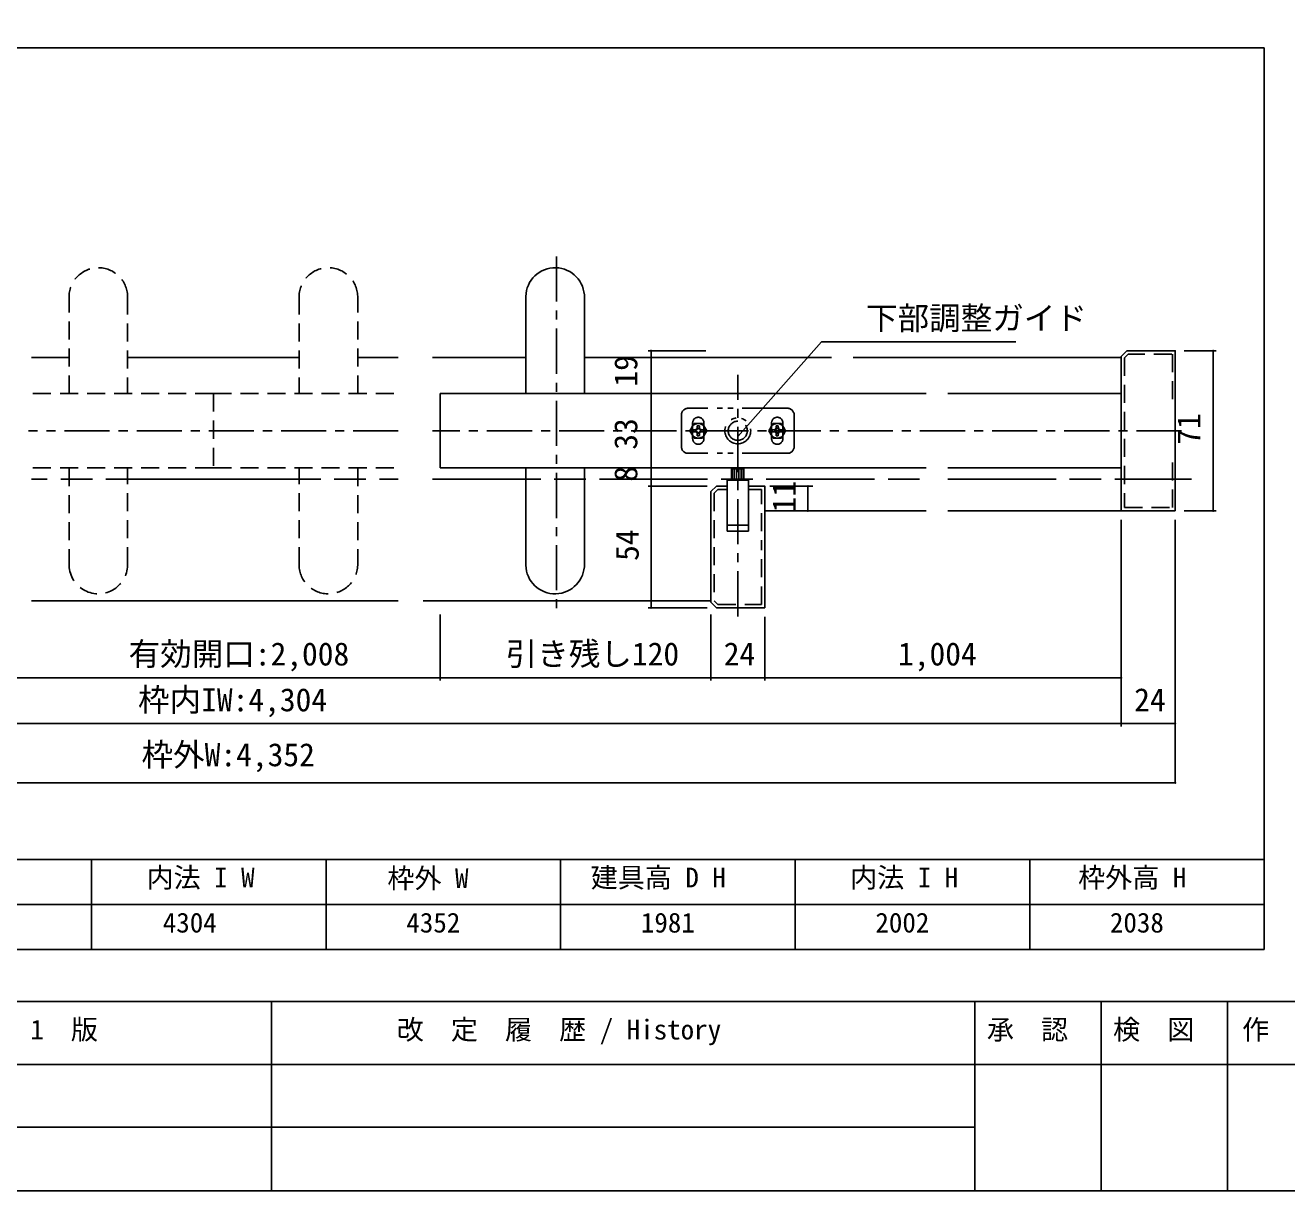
# Model space of a CAD drawing. Units: millimetres, scale not verified. Extents: x -800 to 800, y -554 to 554.
# Drawn here: x -397 to 162, y -554 to -37 of the extents above; entities that cross this region are included whole.
import ezdxf
from ezdxf.enums import TextEntityAlignment as Align

# ---------------------------------------------------------------- set-up
doc = ezdxf.new("R2010")
doc.units = ezdxf.units.MM
doc.header["$LTSCALE"] = 4
for name, pattern in [('CHAIN', [18.5, 12, -1.5, 3.5, -1.5]), ('CHAIN1', [8, 5, -1, 1, -1]), ('DOUBLE_CHAIN1', [8.8, 5, -1, 0.6, -0.6, 0.6, -1]), ('USER9', [3, 2, -1])]:
    doc.linetypes.add(name, pattern=pattern)
for name, color, linetype, lineweight in [('1-0', 7, 'Continuous', 25), ('1-4_0', 7, 'Continuous', 25), ('2-0', 7, 'Continuous', 25)]:
    doc.layers.add(name, color=color, linetype=linetype, lineweight=lineweight)
doc.styles.add('ＭＳ ゴシック', font='')
doc.styles.get('ＭＳ ゴシック').set_extended_font_data('MS Gothic')

msp = doc.modelspace()

# ---------------------------------------------------------------- linework, layer by layer
at = {"layer": '1-0'}
for p, q in [((152, -47), (-780, -47)), ((152, -47), (-780, -47)), ((152, -407), (152, -47)), ((152, -407), (-780, -407)), ((-288.268, -469.844), (-288.268, -553.844)), ((23.732, -469.844), (23.732, -553.844)), ((79.732, -469.844), (79.732, -553.844)), ((135.732, -469.844), (135.732, -553.844)), ((23.732, -525.844), (-476.268, -525.844))]:
    msp.add_line(p, q, dxfattribs=at)
at = {"layer": '1-4_0'}
for p, q in [((152, -47), (-780, -47)), ((152, -47), (-780, -47)), ((152, -47), (-780, -47)), ((152, -47), (-780, -47)), ((152, -407), (152, -47)), ((152, -407), (152, -47)), ((152, -407), (-780, -407)), ((152, -407), (-780, -407)), ((152, -407), (-780, -407)), ((-368, -407), (-368, -447)), ((-264, -407), (-264, -447)), ((-160, -407), (-160, -447)), ((-56, -407), (-56, -447)), ((48, -407), (48, -447)), ((152, -407), (152, -447)), ((152, -427), (-780, -427)), ((152, -447), (-780, -447)), ((800, -470), (-800, -470)), ((800, -498), (-476, -498))]:
    msp.add_line(p, q, dxfattribs=at)
msp.add_lwpolyline([(-800, -554), (800, -554), (800, 554), (-800, 554)], close=True, dxfattribs=at)
at = {"layer": '2-0', "linetype": 'CHAIN1'}
for p, q in [((-161.842, -139.579), (-161.842, -299.332)), ((-81.457, -299.211), (-81.457, -192.117)), ((-232.001, -216.89), (-396.018, -216.89)), ((115.316, -216.89), (-216.828, -216.89))]:
    msp.add_line(p, q, dxfattribs=at)
at = {"layer": '2-0', "linetype": 'USER9'}
for p, q in [((-378.009, -200.39), (-378.009, -157.89)), ((-352.009, -157.275), (-352.009, -200.39)), ((-276.009, -157.275), (-276.009, -200.39)), ((-250.009, -200.39), (-250.009, -157.89)), ((111.371, -202.89), (111.371, -182.89)), ((-314.009, -200.39), (-394.294, -200.39)), ((-314.009, -200.39), (-232.001, -200.39)), ((-314.009, -233.39), (-394.294, -233.39)), ((-378.009, -233.39), (-378.009, -275.891)), ((-352.009, -276.506), (-352.009, -233.39)), ((-276.009, -276.506), (-276.009, -233.39)), ((-250.009, -233.39), (-250.009, -275.891)), ((111.371, -250.89), (111.371, -230.89))]:
    msp.add_line(p, q, dxfattribs=at)
at = {"layer": '2-0'}
for p, q in [((-175.457, -157.275), (-175.457, -200.39)), ((-149.457, -200.39), (-149.457, -157.89)), ((-81.457, -219.455), (-44.374, -177.489)), ((41.795, -177.489), (-44.374, -177.489)), ((-378.009, -184.39), (-394.582, -184.39)), ((-352.009, -184.39), (-276.009, -184.39)), ((-250.009, -184.39), (-232.001, -184.39)), ((-216.828, -184.39), (-175.457, -184.39)), ((-149.457, -184.39), (-39.945, -184.39)), ((-95.582, -181.39), (-121.174, -181.39)), ((-95.582, -184.39), (-121.174, -184.39)), ((-119.924, -200.39), (-119.924, -181.39)), ((-30.33, -184.39), (88.563, -184.39)), ((88.563, -183.89), (91.063, -181.39)), ((116.563, -181.39), (130.629, -181.39)), ((129.379, -252.39), (129.379, -181.39)), ((-213.457, -200.39), (2.065, -200.39)), ((-213.457, -200.39), (-213.457, -233.39)), ((-94.957, -200.39), (-121.174, -200.39)), ((-95.582, -200.39), (-121.174, -200.39)), ((-119.924, -233.39), (-119.924, -200.39)), ((11.681, -200.39), (88.563, -200.39)), ((88.563, -228.39), (88.563, -205.39)), ((-213.457, -233.39), (2.065, -233.39)), ((-175.457, -276.506), (-175.457, -233.39)), ((-149.457, -233.39), (-149.457, -275.891)), ((-94.957, -233.39), (-121.174, -233.39)), ((-94.957, -233.39), (-121.174, -233.39)), ((-119.924, -241.39), (-119.924, -233.39)), ((-84.005, -238.393), (-84.005, -233.719)), ((-83.005, -238.393), (-83.005, -233.719)), ((-82.005, -238.393), (-82.005, -233.719)), ((-81.005, -238.393), (-81.005, -233.719)), ((-80.005, -238.393), (-80.005, -233.719)), ((-79.005, -238.393), (-79.005, -233.719)), ((11.681, -233.39), (88.563, -233.39)), ((-86.207, -238.76), (-86.207, -258.76)), ((-86.207, -238.76), (-76.707, -238.76)), ((-76.707, -258.76), (-76.707, -238.76)), ((-94.957, -241.39), (-121.174, -241.39)), ((-94.957, -241.39), (-121.174, -241.39)), ((-119.924, -295.39), (-119.924, -241.39)), ((-93.457, -243.89), (-90.957, -241.39)), ((-93.457, -243.89), (-93.457, -292.89)), ((-86.207, -241.39), (-90.957, -241.39)), ((-86.207, -241.39), (-90.957, -241.39)), ((-86.207, -241.39), (-90.957, -241.39)), ((-86.207, -241.39), (-86.207, -261.39)), ((-69.457, -241.39), (-76.707, -241.39)), ((-76.707, -261.39), (-76.707, -241.39)), ((-67.234, -241.39), (-48.152, -241.39)), ((-50.375, -241.39), (-50.375, -252.39)), ((-69.457, -252.39), (2.065, -252.39)), ((11.681, -252.39), (88.563, -252.39)), ((88.563, -256.39), (88.563, -327.697)), ((88.563, -256.39), (88.563, -348.023)), ((88.563, -256.39), (88.563, -348.023)), ((112.563, -256.39), (112.563, -348.023)), ((112.563, -256.39), (112.563, -373.221)), ((116.563, -252.39), (130.629, -252.39)), ((-76.707, -258.76), (-86.207, -258.76)), ((-76.707, -261.39), (-86.207, -261.39)), ((-232.001, -292.39), (-394.582, -292.39)), ((-220.908, -292.39), (-93.457, -292.39)), ((-94.957, -295.39), (-121.174, -295.39)), ((-93.457, -292.89), (-90.957, -295.39)), ((-90.957, -295.39), (-69.457, -295.39)), ((-213.457, -298.39), (-213.457, -327.697)), ((-93.457, -298.39), (-93.457, -327.697)), ((-93.457, -298.39), (-93.457, -327.697)), ((-69.457, -299.39), (-69.457, -327.697)), ((-69.457, -299.39), (-69.457, -327.697)), ((-514.561, -326.447), (-310.009, -326.447)), ((-93.457, -326.447), (-310.009, -326.447)), ((-93.457, -326.447), (-69.457, -326.447)), ((-69.457, -326.447), (88.563, -326.447)), ((-310.009, -346.773), (-711.034, -346.773)), ((-310.009, -346.773), (88.563, -346.773)), ((112.563, -346.773), (88.563, -346.773)), ((-301.501, -373.064), (-735.034, -373.064)), ((-301.501, -373.064), (112.563, -373.064))]:
    msp.add_line(p, q, dxfattribs=at)
at = {"layer": '2-0', "linetype": 'DOUBLE_CHAIN1'}
for p, q in [((-59.457, -206.89), (-103.458, -206.89)), ((-106.458, -209.89), (-106.458, -223.89)), ((-56.457, -223.89), (-56.457, -209.89)), ((-101.458, -213.39), (-101.458, -220.39)), ((-99.86, -216.567), (-100.062, -216.366)), ((-99.482, -215.786), (-99.281, -215.987)), ((-99.281, -217.793), (-99.482, -217.995)), ((-98.634, -215.987), (-98.45, -216.383)), ((-98.433, -217.995), (-98.634, -217.793)), ((-98.055, -216.567), (-97.853, -216.366)), ((-98.055, -217.213), (-97.853, -217.415)), ((-96.457, -220.39), (-96.457, -213.39)), ((-66.457, -213.39), (-66.457, -220.39)), ((-64.86, -217.213), (-65.062, -217.415)), ((-64.86, -216.567), (-64.465, -216.383)), ((-64.28, -215.987), (-64.482, -215.786)), ((-64.482, -217.995), (-64.28, -217.793)), ((-63.433, -215.786), (-63.634, -215.987)), ((-62.853, -216.366), (-63.054, -216.567)), ((-63.054, -217.213), (-62.853, -217.415)), ((-61.457, -220.39), (-61.457, -213.39)), ((-59.457, -226.89), (-103.458, -226.89))]:
    msp.add_line(p, q, dxfattribs=at)
at = {"layer": '2-0', "linetype": 'CHAIN'}
for p, q in [((-313.637, -238.393), (-394.582, -238.393)), ((-314.381, -238.393), (-232.001, -238.393)), ((-216.828, -238.393), (2.065, -238.393)), ((11.681, -238.393), (119.739, -238.393))]:
    msp.add_line(p, q, dxfattribs=at)
at = {"layer": '2-0'}
for points in [[(88.563, -183.89), (88.563, -252.39), (112.563, -252.39)], [(112.563, -252.39), (112.563, -181.39), (91.063, -181.39)], [(-84.174, -238.76), (-84.174, -233.719), (-78.741, -233.719), (-78.741, -238.76)], [(-69.457, -295.39), (-69.457, -241.39), (-76.707, -241.39)]]:
    msp.add_lwpolyline(points, dxfattribs=at)
at = {"layer": '2-0', "linetype": 'USER9'}
for points in [[(111.063, -182.89), (91.685, -182.89), (90.063, -184.512), (90.063, -250.89), (111.063, -250.89)], [(-314.009, -200.39), (-314.009, -233.39), (-232.001, -233.39)], [(-86.207, -242.89), (-90.336, -242.89), (-91.957, -244.512), (-91.957, -292.269), (-90.336, -293.89), (-70.957, -293.89), (-70.957, -265.39)], [(-70.957, -261.39), (-70.957, -242.89), (-76.707, -242.89)]]:
    msp.add_lwpolyline(points, dxfattribs=at)
at = {"layer": '2-0', "linetype": 'DOUBLE_CHAIN1'}
for points in [[(-100.828, -220.129), (-97.088, -220.129), (-95.217, -216.89), (-97.088, -213.651), (-100.828, -213.651), (-102.698, -216.89)], [(-99.465, -216.383), (-99.281, -215.987), (-99.285, -215.821), (-99.422, -214.726), (-99.482, -215.786), (-99.667, -216.181)], [(-98.493, -219.055), (-98.433, -217.995), (-98.248, -217.599), (-98.45, -217.398), (-98.634, -217.793), (-98.63, -217.959)], [(-97.888, -216.563), (-96.791, -216.426), (-97.853, -216.366), (-98.248, -216.181), (-98.45, -216.383), (-98.055, -216.567)], [(-60.217, -216.89), (-62.087, -213.651), (-65.827, -213.651), (-67.697, -216.89), (-65.827, -220.129), (-62.087, -220.129)], [(-64.465, -217.398), (-64.86, -217.213), (-65.026, -217.217), (-66.124, -217.355), (-65.062, -217.415), (-64.666, -217.599)], [(-64.28, -215.987), (-64.284, -215.821), (-64.422, -214.726), (-64.482, -215.786), (-64.666, -216.181), (-64.465, -216.383)], [(-61.791, -216.426), (-62.853, -216.366), (-63.248, -216.181), (-63.45, -216.383), (-63.054, -216.567), (-62.888, -216.563)]]:
    msp.add_lwpolyline(points, close=True, dxfattribs=at)
for points in [[(-99.465, -216.383), (-99.86, -216.567), (-100.027, -216.563), (-101.124, -216.426), (-100.062, -216.366), (-99.667, -216.181)], [(-99.422, -219.055), (-99.482, -217.995), (-99.667, -217.599), (-100.062, -217.415), (-101.124, -217.355), (-100.027, -217.217), (-99.86, -217.213), (-100.062, -217.415)], [(-99.86, -217.213), (-99.465, -217.398), (-99.667, -217.599)], [(-99.465, -217.398), (-99.281, -217.793), (-99.285, -217.959), (-99.422, -219.055)], [(-98.248, -216.181), (-98.433, -215.786), (-98.493, -214.726), (-98.63, -215.821), (-98.634, -215.987), (-98.433, -215.786)], [(-98.45, -217.398), (-98.055, -217.213), (-97.888, -217.217), (-96.791, -217.355), (-97.853, -217.415), (-98.248, -217.599)], [(-64.666, -216.181), (-65.062, -216.366), (-66.124, -216.426), (-65.026, -216.563), (-64.86, -216.567), (-65.062, -216.366)], [(-64.465, -217.398), (-64.28, -217.793), (-64.284, -217.959), (-64.422, -219.055), (-64.482, -217.995), (-64.666, -217.599)], [(-63.45, -216.383), (-63.634, -215.987), (-63.63, -215.821), (-63.493, -214.726), (-63.433, -215.786), (-63.248, -216.181)], [(-61.791, -217.355), (-62.853, -217.415), (-63.248, -217.599), (-63.433, -217.995), (-63.493, -219.055), (-63.63, -217.959), (-63.634, -217.793), (-63.433, -217.995)], [(-63.634, -217.793), (-63.45, -217.398), (-63.248, -217.599)], [(-63.45, -217.398), (-63.054, -217.213), (-62.888, -217.217), (-61.791, -217.355)]]:
    msp.add_lwpolyline(points, dxfattribs=at)
for radius in [5.75, 4.25]:
    msp.add_circle((-81.457, -216.89), radius, dxfattribs=at)
at = {"layer": '2-0', "linetype": 'USER9'}
for centre, start, end in [((-365.009, -157.583), 1.35522, 181.35522), ((-263.009, -157.583), 358.64478, 178.64478), ((-365.009, -276.198), 178.64478, 358.64478), ((-263.009, -276.198), 181.35522, 1.35522)]:
    msp.add_arc(centre, 13.004, start, end, dxfattribs=at)
at = {"layer": '2-0'}
for centre, radius, start, end in [((-162.457, -157.583), 13.004, 358.64478, 178.64478), ((-119.924, -181.39), 0.156, 90, 270), ((-119.924, -181.39), 0.156, 270, 90), ((129.379, -181.39), 0.156, 90, 270), ((129.379, -181.39), 0.156, 270, 90), ((-119.924, -200.39), 0.156, 90, 270), ((-119.924, -200.39), 0.156, 90, 270), ((-119.924, -200.39), 0.156, 270, 90), ((-119.924, -200.39), 0.156, 270, 90), ((-119.924, -233.39), 0.156, 90, 270), ((-119.924, -233.39), 0.156, 90, 270), ((-119.924, -233.39), 0.156, 270, 90), ((-119.924, -233.39), 0.156, 270, 90), ((-119.924, -241.39), 0.156, 90, 270), ((-119.924, -241.39), 0.156, 90, 270), ((-119.924, -241.39), 0.156, 270, 90), ((-119.924, -241.39), 0.156, 270, 90), ((-50.368, -241.39), 0.156, 90, 270), ((-50.368, -241.39), 0.156, 90, 270), ((-50.368, -241.39), 0.156, 270, 90), ((-50.368, -241.39), 0.156, 270, 90), ((-50.368, -252.39), 0.156, 90, 270), ((-50.368, -252.39), 0.156, 90, 270), ((-50.368, -252.39), 0.156, 270, 90), ((-50.368, -252.39), 0.156, 270, 90), ((129.379, -252.39), 0.156, 90, 270), ((129.379, -252.39), 0.156, 270, 90), ((-162.457, -276.198), 13.004, 181.35522, 1.35522), ((-119.924, -295.39), 0.156, 90, 270), ((-119.924, -295.39), 0.156, 270, 90), ((-93.457, -326.447), 0.156, 0, 180), ((-93.457, -326.447), 0.156, 0, 180), ((-93.457, -326.447), 0.156, 180, 0), ((-93.457, -326.447), 0.156, 180, 0), ((-69.457, -326.447), 0.156, 0, 180), ((-69.457, -326.447), 0.156, 0, 180), ((-69.457, -326.447), 0.156, 180, 0), ((-69.457, -326.447), 0.156, 180, 0), ((88.563, -326.447), 0.156, 0, 180), ((88.563, -326.447), 0.156, 180, 0), ((88.563, -346.773), 0.156, 0, 180), ((88.563, -346.773), 0.156, 0, 180), ((88.563, -346.773), 0.156, 180, 0), ((88.563, -346.773), 0.156, 180, 0), ((112.563, -346.773), 0.156, 0, 180), ((112.563, -346.773), 0.156, 180, 0), ((112.563, -373.064), 0.156, 0, 180), ((112.563, -373.064), 0.156, 180, 0)]:
    msp.add_arc(centre, radius, start, end, dxfattribs=at)
at = {"layer": '2-0', "linetype": 'DOUBLE_CHAIN1'}
for centre, radius, start, end in [((-103.458, -209.89), 3, 90, 180), ((-59.457, -209.89), 3, 0, 90), ((-98.958, -213.39), 2.5, 90, 180), ((-98.958, -213.39), 2.5, 0, 90), ((-63.957, -213.39), 2.5, 90, 180), ((-63.957, -213.39), 2.5, 0, 90), ((-98.958, -216.89), 3.25, 37.66427, 37.44941), ((-98.69, -216.89), 2.478, 169.19486, 190.80514), ((-98.958, -216.89), 1.118, 162.98773, 197.01227), ((-98.958, -217.16), 2.478, 90, 100.80514), ((-98.958, -216.89), 1.118, 72.98773, 107.01227), ((-98.958, -216.89), 1.118, 252.98773, 287.01227), ((-98.958, -217.16), 2.478, 79.19486, 90), ((-98.958, -216.89), 1.118, 342.98773, 17.01227), ((-99.225, -216.89), 2.478, 349.19486, 10.80514), ((-63.957, -216.89), 3.25, 37.66427, 37.44941), ((-63.69, -216.89), 2.478, 169.19486, 190.80514), ((-63.957, -216.89), 1.118, 162.98773, 197.01227), ((-63.957, -217.16), 2.478, 90, 100.80514), ((-63.957, -216.89), 1.118, 72.98773, 107.01227), ((-63.957, -216.89), 1.118, 252.98773, 287.01227), ((-63.957, -217.16), 2.478, 79.19486, 90), ((-63.957, -216.89), 1.118, 342.98773, 17.01227), ((-64.225, -216.89), 2.478, 349.19486, 10.80514), ((-98.958, -220.39), 2.5, 180, 270), ((-98.958, -216.621), 2.478, 259.19486, 270), ((-98.958, -216.621), 2.478, 270, 280.80514), ((-98.958, -220.39), 2.5, 270, 0), ((-63.957, -220.39), 2.5, 180, 270), ((-63.957, -216.621), 2.478, 259.19486, 270), ((-63.957, -216.621), 2.478, 270, 280.80514), ((-63.957, -220.39), 2.5, 270, 0), ((-103.458, -223.89), 3, 180, 270), ((-59.457, -223.89), 3, 270, 0)]:
    msp.add_arc(centre, radius, start, end, dxfattribs=at)

# ---------------------------------------------------------------- texts
at = {"layer": '1-0', "style": 'ＭＳ ゴシック'}
for s, p in [('第\u30001\u3000版', (-419.157, -489.529)), ('改\u3000定\u3000履\u3000歴 / History', (-232.674, -489.529)), ('承\u3000認', (29.027, -489.529)), ('検\u3000図', (84.973, -489.529)), ('作\u3000成', (142.198, -489.529))]:
    msp.add_text(s, height=8.798, dxfattribs=at).set_placement(p, align=Align.BOTTOM_LEFT)
at = {"layer": '1-4_0', "style": 'ＭＳ ゴシック'}
for s, p in [('内法 I W', (-343.653, -422.098)), ('枠外 W', (-236.833, -422.408)), ('建具高 D H', (-146.68, -422.098)), ('内法 I H', (-31.653, -422.098)), ('枠外高 H', (69.474, -422.098)), ('4352', (-228.431, -442.098)), ('2002', (-20.431, -442.098)), ('2038', (83.569, -442.098)), ('4304', (-336.431, -442.098)), ('1981', (-124.431, -442.098))]:
    msp.add_text(s, height=8.798, dxfattribs=at).set_placement(p, align=Align.BOTTOM_LEFT)
at = {"layer": '2-0', "style": 'ＭＳ ゴシック'}
for s, p in [('下部調整ガイド', (-24.589, -175.12)), ('有効開口:2,008', (-351.603, -324.079)), ('引き残し120', (-184.368, -324.079)), ('24', (-87.673, -324.079)), ('1,004', (-10.39, -324.079)), ('枠内IW:4,304', (-347.401, -344.405)), ('24', (94.348, -344.405)), ('枠外W:4,352', (-345.848, -368.781))]:
    msp.add_text(s, height=10.26, dxfattribs=at).set_placement(p, align=Align.BOTTOM_LEFT)
for s, p in [('19', (-122.917, -197.297)), ('33', (-122.917, -225.295)), ('71', (126.738, -223.106)), ('8', (-122.917, -239.487)), ('11', (-52.744, -253.106)), ('54', (-122.292, -274.606))]:
    msp.add_text(s, height=10.26, rotation=90, dxfattribs=at).set_placement(p, align=Align.BOTTOM_LEFT)

doc.saveas('drawing.dxf')
